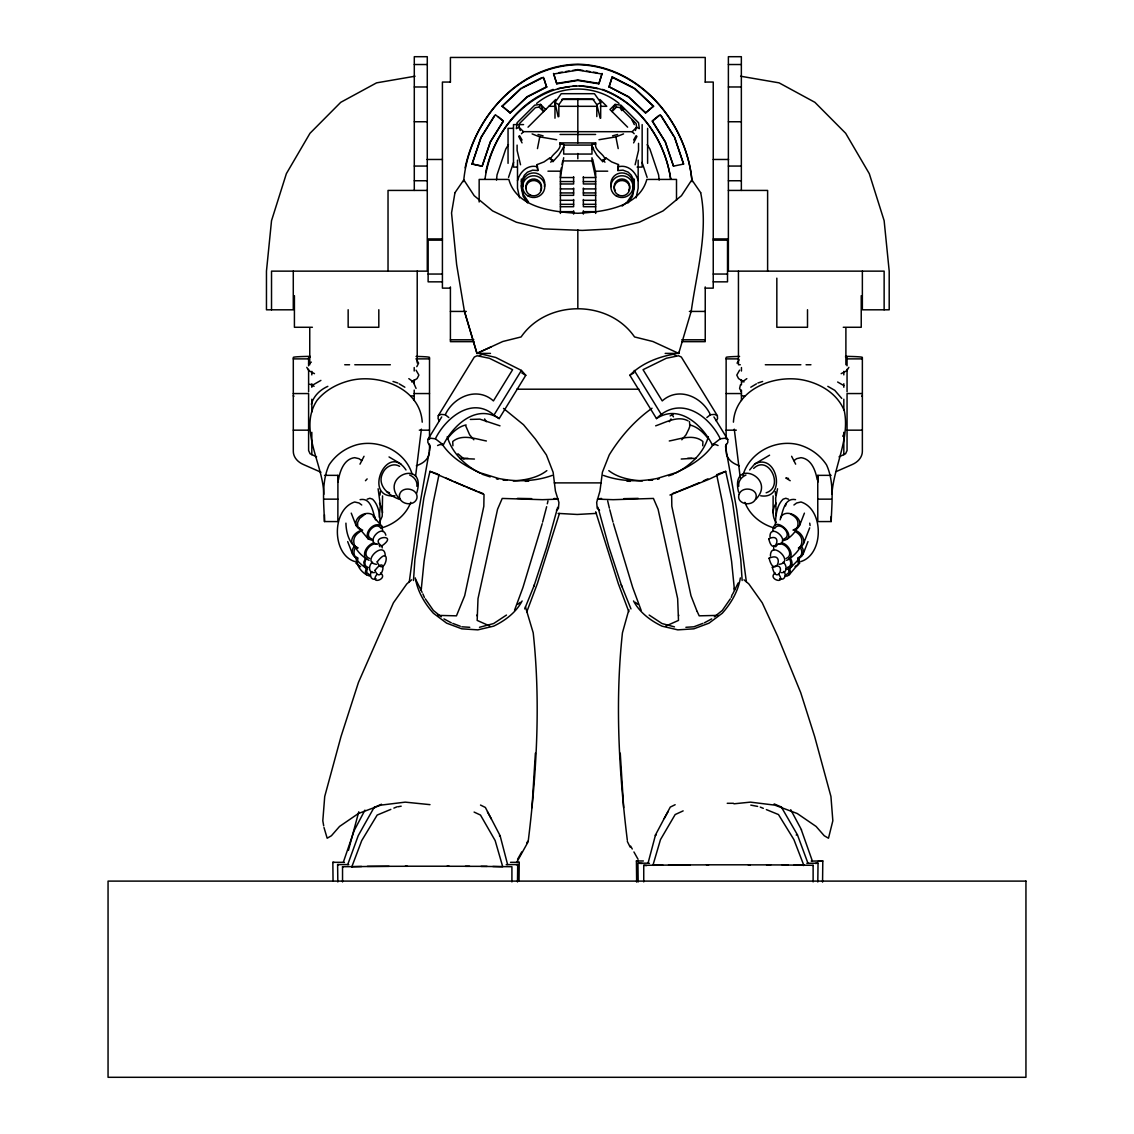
<?xml version="1.0" encoding="UTF-8"?>
<svg xmlns="http://www.w3.org/2000/svg" width="1134" height="1134" viewBox="0 0 1134 1134"><rect width="100%" height="100%" fill="white"/><g stroke="black" fill="none" stroke-linecap="round" stroke-linejoin="round"><path stroke-width="1.5" d="M324.522 475.344L337.904 475.359L337.904 499.158L337.847 521.583L324.48 521.555C323.856 502.929 321.177 482.233 329.115 464.897C335.593 454.989 345.53 447.973 356.884 444.755C379.21 439.042 405.178 451.417 412.11 473.955M337.889 482.262L337.904 475.359M517.501 881.94L517.714 864.562L507.224 864.618A635.295 4.366 0 0 1 506.189 864.703M519.018 880.877L519.23 862.322L510.513 862.322M817.798 881.969L818.039 863.187L806.841 863.3M822.561 882.096L822.802 860.975L811.221 861.075M535.39 753.132L531.974 807.663M441.721 416.943L427.901 439.425L427.844 442.43L430.14 446.215M416.887 486.316C417.709 481.355 414.123 476.819 409.686 475.033M665.856 626.039L678.486 620.411L677.65 598.624L658.089 509.223L653.425 498.436L613.168 499.683L597.405 499.144M702.726 445.79L702.91 441.523C693.498 433.613 679.918 439.028 669.273 440.97M775.287 525.496C775.769 516.466 776.195 505.92 783.084 499.187L785.805 498.265L788.513 499.201M604.805 158.136L605.627 157.725L611.609 161.893L618.469 164.572L617.832 170.539L623.005 170.157L628.193 172.17L631.255 175.146L634.289 181.298M560.04 144.216C561.656 151.46 545.539 156.903 552.967 161.581L558.821 155.145L563.754 146.74L563.683 148.015L563.683 144.216L560.04 144.216L559.941 142.955M413.499 580.523L414.888 559.53L423.889 497.826L429.956 471.361L437.696 474.055M438.277 415.696L441.041 414.406L445.265 414.732C453.572 396.73 477.131 386.269 493.432 400.912L512.611 369.698L489.349 358.259L477.074 355.764L474.31 357.054L438.277 415.696L438.078 418.602L439.382 420.983M489.789 626.039L477.173 620.411L478.009 598.624L497.571 509.223L502.22 498.436L542.477 499.683L558.254 499.144M421.338 588.107L421.182 590.162L424.045 561.358L433.202 502.688L439.028 474.536M409.289 581.799L418.914 509.818L430.098 446.768M380.018 495.09L380.358 491.561M382.555 495.884L382.201 516.324L379.493 522.434M776.152 522.434C772.126 516.849 772.141 508.755 776.195 503.184M382.81 531.562L381.86 526.219L373.185 516.367M385.22 556.114C385.376 538.962 360.059 562.351 376.516 564.321M463.636 181.61C468.583 122.77 516.183 65.956 577.83 64.695C639.505 65.956 687.119 122.826 692.024 181.681C687.176 122.713 639.675 65.489 577.83 64.184C520.52 65.29 476.478 114.364 465.096 167.86M484.969 179.115C490.554 140.361 515.531 103.265 553.137 89.402M496.494 180.065L497.046 174.863L505.75 149.05L508.471 144.67M599.546 510.229L597.207 508.358L596.682 502.39L599.957 491.05L602.423 472.155L609.241 454.918C620.411 436.774 634.7 420.516 652.022 408.24M415.583 476.195L421.38 429.148M831.123 475.344L817.756 475.359L817.756 499.158L817.798 521.583L831.179 521.555C831.789 502.929 834.482 482.233 826.544 464.897C820.066 454.989 810.115 447.973 798.761 444.755C775.784 438.815 749.489 452.197 742.898 475.444M740.36 577.915C738.206 591.197 731.161 603.26 722.287 613.225L709.005 623.161L693.838 628.831L677.82 629.866L662.029 626.166C650.505 620.624 639.562 612.431 633.523 600.949M345.927 523.143C346.083 531.704 348.946 543.895 357.281 547.991M379.224 517.189L380.358 505.197L378.118 488.754M454.961 192.695L451.545 212.979L456.633 264.534L464.444 311.425L476.96 353.411L490.469 353.397M733.414 422.174C735.442 388.622 775.316 373.851 804.346 380.259C821.257 384.015 837.757 394.136 844.306 410.848C850.061 438.872 833.802 466.542 831.874 494.367M780.121 519.84C782.786 512.44 784.218 497.358 795.544 499.64M785.55 505.892L785.905 503.865M796.989 528.685C807.507 519.755 785.848 506.189 780.476 517.813M798.379 547.991C809.166 544.646 801.851 530.301 792.978 530.06M798.492 558.056C804.261 556.794 804.842 549.125 800.661 545.709M773.771 545.879L773.643 550.203M678.685 615.776L678.628 614.968M691.216 311.425C696.559 272.33 708.594 232.045 700.684 192.695M537.459 148.597L539.77 136.888L532.115 133.911M561.387 167.747L560.394 172.722L560.394 213.433M562.039 164.416L562.691 161.099M563.683 157.725L560.394 177.542L573.634 177.542M634.289 185.622L632.46 194.155L627.173 202.036L622.155 206.062M636.103 197.84L638.159 188.216L638.159 160.149M547.311 503.808L547.977 500.916M338.442 479.767C340.03 470.752 344.155 458.901 354.673 457.668L359.024 458.675L361.732 460.645M557.659 507.337L546.786 546.886L534.057 585.768L524.673 608.93M635.125 164.77L638.541 150.368L638.541 143.352M740.459 384.795L739.595 388.423L741.267 391.684M542.619 522.122L546.659 506.7M638.173 881.969L637.932 863.187L648.038 863.187L655.537 834.837L670.279 807.082L675.141 804.715M348.422 850.415L358.769 811.802M542.222 523.681L522.958 587.469L514.538 610.234M533.675 586.717L534.383 584.79M655.367 835.503L655.551 834.837A622.623 4.21 0 0 0 656.232 834.922M628.888 609.709L622.438 632.829C614.94 701.903 618.895 771.418 627.315 840.209M559.445 513.461L537.36 583.613L526.814 611.765M777.541 488.754L775.656 498.138L776.166 515.545M665.176 353.397L678.699 353.397L691.23 311.141M598.851 83.831L602.083 73.526L598.851 83.831L577.83 80.443L556.794 83.831L553.576 73.526L556.794 83.831M634.601 88.239L653.538 106.114L645.529 112.989L628.633 97.099L609.015 86.723L612.247 76.843L633.112 87.488M609.015 87.148L612.247 76.843M617.832 170.539L618.469 164.572M517.501 180.689C519.145 174.523 523.483 168.711 529.791 166.84A13.58 13.339 0 0 1 537.19 166.769L537.828 170.539L532.64 170.157L527.452 172.17L524.39 175.146L521.371 181.298M708.381 436.661C703.647 453.076 690.195 465.904 675.127 473.332M472.07 164.061L481.014 137.597L495.345 114.704L503.354 121.225L490.356 142.005L482.148 166.259L472.07 164.061L481.014 137.37L494.452 115.81M485.678 172.481C495.983 120.147 546.701 71.924 602.523 89.827C640.015 103.591 665.063 140.474 670.69 179.115C665.091 140.361 640.115 103.265 602.523 89.402M508.528 177.386L513.574 162.403M333.056 880.877L332.843 862.322L343.304 862.322L354.162 830.598L364.935 810.144M678.685 353.397L679.124 352.135M357.862 558.878C354.659 565.582 364.383 575.689 370.605 576.086M366.211 568.361L365.389 571.89L366.395 574.725M367.147 568.418L366.693 572.542L369.358 574.669M429.956 471.361L484.02 494.523L483.821 506.274L464.685 595.719L456.463 615.833L437.596 615.379M337.833 881.94L337.606 864.562L347.727 864.562L358.202 835.715L364.808 823.879L374.121 807.451L381.478 804.233M635.409 130.495L636.613 127.249L636.117 123.507L620.213 107.602L616.471 107.12L612.02 111.571L615.082 104.413L620.95 105.164L638.555 122.77L639.307 128.638L636.613 127.249L632.148 131.7L523.525 131.672L521.47 133.727M359.988 464.16L364.028 456.279M416.617 493.347C427.688 457.626 377.438 476.152 400.061 499.484C388.934 495.997 376.006 485.097 383.051 472.467C385.858 466.542 393.597 462.53 399.607 466.343M799.583 525.538L804.417 513.135M803.595 543.455L809.69 527.834M803.156 554.002L807.989 541.598M311.34 404.314C313.594 395.964 320.086 389.784 327.839 386.34M410.749 502.334C406.1 514.921 394.575 524.064 381.917 527.834M356.742 557.772L355.934 563.187L359.932 566.66M522.122 600.949C516.083 612.431 505.154 620.624 493.63 626.166L477.839 629.866L461.807 628.831L446.64 623.161L433.372 613.225C424.485 603.26 417.454 591.197 415.299 577.915M732.762 593.918L738.177 583.004M528.345 841.428L516.863 862.053M563.683 147.76L563.683 154.054L591.976 154.054L591.976 144.216L595.619 144.216C593.989 151.46 610.12 156.903 602.678 161.581L596.838 155.145L591.891 146.74L591.976 147.76M520.251 130.495L519.046 127.249L519.528 123.507L535.432 107.602L539.174 107.12L540.578 104.413L545.681 109.516M416.802 366.665L418.602 363.178L416.603 359.818M633.608 142.884L636.911 136.463L636.146 135.683L633.608 140.035M842.746 436.25L844.348 433.259M454.961 192.709L463.806 179.881L474.196 195.7L492.61 210.91L516.381 222.236L543.895 228.898L582.38 230.415L611.765 228.898L639.278 222.236L663.05 210.91L681.449 195.7L691.839 179.852L700.684 192.709M731.26 597.462L732.153 594.613M716.263 420.983L717.567 418.602L717.368 415.696L681.336 357.054L678.586 355.764L666.31 358.259L643.035 369.698L662.228 400.912C678.515 386.269 702.074 396.73 710.38 414.732L714.618 414.406L717.368 415.696M517.586 859.303L521.725 851.96M526.686 843.143L528.345 840.209C536.751 771.418 540.705 701.903 533.207 632.829L525.439 606.86M664.24 818.479L668.224 811.391M774.65 528.515C779.653 519.939 793.545 535.489 783.906 538.962M775.67 546.786L777.626 544.476M782.446 540.606C801.114 538.593 772.58 511.944 772.849 531.562M787.365 539.019C797.145 532.087 803.878 520.364 790.54 514.099M786.571 560.338C795.728 557.588 789.349 544.873 782.545 543.044M789.916 558.552C798.775 551.748 808.485 539.756 795.77 531.818M786.004 569.07C792.439 570.218 793.658 561.684 789.916 557.999M785.054 576.086C789.434 577.022 791.589 571.649 789.434 568.361M790.937 567.482C795.458 561.996 806.359 554.88 799.668 546.914M789.264 574.725L798.336 563.967L797.783 558.878M669.386 421.692L671.016 418.942M355.977 546.914C349.329 555.589 360.924 565.03 367.699 569.07M365.743 557.999L363.773 562.138L364.723 567.482M366.594 558.452C364.269 561.061 363.872 566.702 368.181 567.425M371.924 571.465C368.55 574.598 371.272 581.161 376.049 578.751M737.043 363.178L739.056 359.818M848.87 367.331L846.857 370.676L841.173 373.653M725.505 446.215L727.801 442.43L727.744 439.425L713.938 416.943M521.413 370.421L525.779 375.283L499.173 418.588L493.956 415.101L521.413 370.421L495.742 357.465L482.375 354.29L479.484 355.495M739.595 370.166L736.788 375.099L738.546 378.572L743.989 381.945M498.024 116.561L503.354 120.927L490.356 141.778L482.148 166.131L472.07 163.92M749.659 469.958L754.705 464.004L769.589 455.188M427.901 439.425L430.807 438.234L435.371 438.787C445.591 418.035 472.084 396.007 493.956 415.101M437.582 445.534L440.006 444.542L443.295 444.939C453.231 425.179 476.436 403.477 499.173 418.588M730.339 598.851L722.287 610.446L714.335 616.853M603.104 159.625L602.678 161.581M628.052 202.915L632.46 196.352L634.289 187.819L634.289 179.101M558.849 116.561L558.849 104.697L562.833 99.112L592.827 99.112L596.81 104.697L600.24 118.262M713.612 443.947C704.682 457.526 690.266 466.216 675.708 472.736L657.139 478.449C639.278 482.021 620.624 481.624 603.416 475.401M447.561 438.518C452.268 432.423 458.363 426.554 466.102 424.924M354.999 545.709C350.817 549.125 351.398 556.794 357.167 558.056M681.817 439.779L685.999 434.832L688.948 428.794L689.94 425.874L689.415 421.522M372.491 562.195C368.507 564.817 368.054 573.478 374.348 572.627M376.857 574.371C368.89 585.357 388.934 579.02 380.471 572.968M718.063 445.534L715.639 444.542L712.35 444.939C702.414 425.179 679.223 403.477 656.487 418.588L629.866 375.283C641.05 363.745 657.592 357.054 673.27 354.29L676.176 355.495M365.46 480.717L367.147 478.902M528.033 127.178L555.759 99.438M543.951 78.501L546.645 87.148L527.027 97.099L510.13 112.989L502.121 106.114L521.045 88.239M510.13 112.989L527.027 96.716L546.645 86.723M502.121 106.468L521.045 88.665L543.413 77.31L546.645 87.148M753.642 468.441C768.526 453.954 784.643 487.096 766.145 492.78M755.584 499.484C777.825 477.513 729.8 457.073 738.588 492.184M411.642 579.814L406.78 583.953L393.413 602.806L358.443 682.441L341.008 736.547L324.721 796.493L322.807 820.775L323.7 825.85M550.685 162.148L552.896 160.319M645.529 112.989L653.538 106.114M658.967 115.47L652.305 120.927L665.304 141.778L673.511 166.131L683.589 164.061L674.645 137.37M517.714 604.379L520.293 602.296M797.117 527.934L794.14 529.535M799.385 547.311L800.845 546.134M800.689 556.397L797.698 557.985M797.613 565.242L795.062 566.603M706.851 417.553L710.38 414.732M359.889 531.818C345.813 540.365 359.095 555.249 369.074 560.338M803.467 865.497A844.787 5.713 0 0 0 803.85 865.398L793.913 839.614L778.477 814.552L766.343 809.591M712.35 444.939L720.274 438.787L724.853 438.234L727.744 439.425M711.67 618.895L704.342 622.835M546.857 470.624C537.431 477.981 524.999 480.136 513.319 480.972M506.487 615.053L493.63 623.544L479.498 627.286M793.928 460.645L796.635 458.675L800.987 457.668C811.505 458.901 815.615 470.752 817.217 479.767M793.928 504.984L796.635 503L800.987 501.993C824.078 509.308 824.049 554.313 800.916 561.543M742.472 381.789L746.824 378.643M556.44 510.229L558.41 508.556L558.934 502.546L555.419 491.05L553.123 472.268L546.39 454.918L535.446 439.142L523.539 424.754L503.524 408.424M656.487 418.588C679.535 395.213 708.325 414.42 720.274 438.787M536.623 103.435C559.771 84.242 595.889 84.242 619.036 103.435M308.59 363.83L311.326 362.129M411.67 381.945L417.114 378.572L418.871 375.099L416.05 370.166M414.208 395.667L410.99 396.106M629.866 375.283L633.863 372.902M750.793 387.218L756.449 383.845M839.032 456.874L845.581 453.742L847.055 450.524L847.055 393.555L862.364 393.555M554.98 118.205L554.98 102.443L561.231 93.697L594.429 93.697L600.68 102.443L596.81 104.697L596.81 116.561M311.893 385.546L320.894 380.4M745.959 475.033C741.537 476.819 737.936 481.355 738.758 486.316M365.12 514.099L359.549 518.465L357.579 522.604L357.692 526.445L368.281 539.019L373.214 540.606M373.114 543.044C367.487 545.312 362.001 552.669 365.729 558.552M742.146 580.523L740.757 559.53L732.607 502.66L725.689 471.361L709.062 479.257L669.953 495.048M522.547 87.488L541.924 77.608M670.137 415.894L673.015 414.463M476.847 353.439L502.773 341.504L521.116 336.94C546.957 299.39 608.703 299.39 634.544 336.94L652.886 341.504L678.798 353.439M491.192 346.848L476.96 353.397L464.43 311.141M683.15 810.881L675.155 814.552L660.484 839.614L652.929 865.299L662.823 865.072M703.363 480.901L707.914 478.832M416.306 465.876L419.509 464.472A20.015 15.224 0 0 0 429.446 452.608M754.705 464.004C777.598 451.998 786.684 500.25 760.673 495.785M836.325 471.503L852.357 464.472A20.015 15.224 0 0 0 862.364 451.289L862.364 357.423A20.015 1.049 0 0 0 852.357 356.515L845.482 356.317M795.728 566.66L799.711 563.187L798.917 557.772M697.141 611.424L699.196 615.833L718.049 615.379M655.665 425.831C665.615 422.472 677.707 415.327 688.054 420.827M699.012 482.8L690.351 486.472M390.833 809.378L377.168 815.062L361.732 840.577L351.809 866.815M393.867 808.117L396.9 806.855M678.883 491.093L688.707 487.124M598.993 139.723L615.875 136.888L623.544 133.911M672.66 493.517L677.253 491.745M702.839 623.402L693.838 626.804L685.886 627.3M717.964 474.055L725.689 471.361M367.147 499.201L369.854 498.265L372.576 499.187C379.451 505.92 379.89 516.466 380.358 525.496M657.649 479.313L659.237 478.789M668.649 475.855L673.709 474.168M757.866 383.008L762.629 381.463M786.032 558.481C794.679 555.376 786.287 542.619 779.143 543.994M787.478 567.425C791.773 566.702 791.376 561.061 789.066 558.452M775.188 572.968C766.712 579.02 786.769 585.357 778.803 574.371M786.301 574.669L788.952 572.542L788.513 568.418M537.828 170.539L537.19 164.572L544.051 161.893L550.033 157.725L550.033 159.058M470.327 419.438L479.838 419.141L499.995 425.831M362.667 530.06C356.657 531.137 350.208 536.85 352.05 543.455M381.747 545.95C400.104 533.164 367.898 536.524 381.747 545.95L382.243 547.92M612.573 135.839L617.647 134.492M552.23 475.401C535.021 481.624 516.367 482.021 498.506 478.449L479.951 472.736C465.379 466.216 450.963 457.526 442.033 443.947M781.397 807.11L797.443 834.837L807.932 863.187M394.972 495.785C362.129 499.187 386.566 440.842 405.986 469.958M398.02 806.77L401.181 806.175M415.03 76.219L376.573 82.853L340.739 102.329L309.979 133.302L286.363 173.672L271.522 220.691L266.462 271.139L266.462 309.809L293.281 309.809L293.281 271.139M558.764 72.689L562.237 72.122M565.696 71.57L569.169 71.003M572.627 70.45L577.83 69.599L583.018 70.45M553.576 74.008L577.83 70.095L602.083 74.008M556.794 83.406L577.83 79.99L598.851 83.406M558.07 88.608L569.594 86.737M572.883 86.212L576.185 85.674M597.987 507.337L608.859 546.886L621.262 584.79L630.972 608.93M797.443 834.837L797.287 834.865A1507.129 10.178 0 0 1 796.181 834.993M649.428 480.334L652.716 479.923M517.714 864.562L517.26 864.618A651.795 4.479 0 0 1 516.211 864.703M681.222 459.043L691.953 458.363M801.327 829.833L812.341 860.975M818.039 863.187L816.877 863.314A1554.147 10.504 0 0 1 815.346 863.456M648.846 480.263L652.007 479.937M598.809 498.747L601.573 498.464M733.925 803.808L750.424 802.135L774.848 805.14L797.245 813.517L816.111 826.459L824.234 835.744L828.486 838.224L832.838 820.775L830.939 796.493L814.651 736.547L800.717 692.661L777.64 636.174L762.232 602.806L748.865 583.953L744.003 579.814M519.23 862.322L518.762 862.364A381.463 2.622 0 0 1 517.671 862.435M822.802 860.975L821.611 861.075A898.652 6.067 0 0 1 818.138 861.301M360.116 499.64C371.428 497.358 372.859 512.44 375.538 519.84M310.078 357.267L308.604 357.479L308.604 365.814M596.399 513.39L577.234 514.467L558.07 513.39M342.539 881.912L342.539 866.716L389.075 866.333M643.743 881.883L643.743 865.299L690.28 864.916M525.354 481.326L528.657 481.213M638.201 498.379L623.983 498.648M310.163 356.317L303.302 356.515A20.015 1.049 0 0 0 293.295 357.423L293.295 451.289A20.015 15.224 0 0 0 303.302 464.472L320.936 472.212M739.581 356.416L736.136 356.515A20.015 1.049 0 0 0 726.129 357.423L726.129 437.214M361.618 866.489L351.696 866.716A844.787 5.812 0 0 0 352.178 866.915M459.88 458.434L474.437 459.043M463.707 458.363L467.973 458.32M367.345 866.348L407.432 866.277M668.536 864.944L708.637 864.873M727.234 803.297L733.471 803.297M817.756 499.158L831.123 499.144M414.293 64.525L427.277 64.525M728.382 64.525L741.352 64.525M450.411 82.059L442.416 82.059L442.416 288.135L450.411 288.135M705.235 82.059L713.243 82.059L713.243 288.135L705.235 288.135M414.293 86.978L427.277 86.978M728.382 86.978L741.352 86.978M561.656 99.438L594.003 99.438M548.884 106.312L555.263 106.312M560.04 106.312L595.619 106.312M600.396 106.312L606.761 106.312L599.886 99.438M414.293 121.749L427.277 121.749M728.382 121.749L741.352 121.749M523.568 124.598L513.489 124.598L513.489 167.095L516.849 167.095M513.489 128.355L508.046 128.355L508.046 163.339M560.04 134.464L595.619 134.464M559.983 142.884L595.719 142.955M563.683 145.081L591.976 145.081M427.036 159.469L442.416 159.469M713.243 159.469L728.609 159.469M563.683 160.929L591.976 160.929L595.662 177.542L583.358 177.542M414.293 166.06L427.277 166.06M728.382 166.06L741.352 166.06M637.124 167.095L642.156 167.095L642.156 124.598M547.949 171.177L560.04 171.177M595.619 171.177L607.711 171.177M414.293 180.745L427.277 180.745M728.382 180.745L741.352 180.745M560.394 181.568L573.634 181.568M583.358 181.568L595.662 181.568M560.394 183.977L573.634 183.977L573.634 176.748M595.662 183.977L583.358 183.977L583.358 176.748M560.394 188.91L573.634 188.91M583.358 188.91L595.662 188.91M427.277 190.427L388.026 190.427L388.026 271.139M728.382 190.427L767.619 190.427L767.619 271.139M560.394 192.936L573.634 192.936M583.358 192.936L595.662 192.936M560.394 195.346L573.634 195.346L573.634 188.116M595.662 195.346L583.358 195.346L583.358 188.116M560.394 200.293L573.634 200.293M583.358 200.293L595.662 200.293M560.394 204.318L573.634 204.318M583.358 204.318L595.662 204.318M560.394 206.714L573.634 206.714L573.634 199.485M595.662 206.714L583.358 206.714L583.358 199.485M560.394 211.661L573.634 211.661M583.358 211.661L595.662 211.661M442.416 238.934L428.128 238.934L428.128 281.842L442.416 281.842M713.243 238.934L727.518 238.934L727.518 281.842L713.243 281.842M428.128 240.153L442.416 240.153M713.243 240.153L727.518 240.153M428.128 274.045L442.416 274.045M713.243 274.045L727.518 274.045M450.411 311.425L466.287 311.425M689.373 311.425L705.235 311.425M312.403 327.272L294.415 327.272L294.415 295.69M843.257 327.272L861.23 327.272L861.23 295.69M450.411 339.789L473.856 339.789M681.789 339.789L705.235 339.789M473.856 341.66L450.411 341.66L450.411 286.93M681.789 341.66L705.235 341.66L705.235 286.93M293.295 358.883L308.604 358.883M415.909 358.883L429.517 358.883M726.129 358.883L738.036 358.883M847.055 358.883L862.364 358.883M344.722 364.751L349.584 364.751M354.786 364.751L390.351 364.751M740.275 364.751L738.447 364.751L738.447 271.139M765.308 364.751L800.859 364.751M806.076 364.751L810.938 364.751M516.721 389.203L638.924 389.203M293.295 393.555L308.604 393.555L308.604 450.524L310.078 453.742L316.613 456.874M414.208 393.555L429.517 393.555M726.129 393.555L741.438 393.555M293.295 430.169L308.604 430.169M419.311 430.169L429.517 430.169M726.129 430.169L736.335 430.169M847.055 430.169L862.364 430.169M554.285 482.886L601.048 482.886M376.502 543.994C369.372 542.619 360.981 555.376 369.613 558.481M377.906 544.178C364.524 543.2 382.555 522.604 385.858 535.205M636.656 882.096L636.415 860.975L643.389 860.975M706.51 864.803L750.339 864.803M405.306 866.22L449.149 866.22M324.522 499.144L337.904 499.158M777.74 544.178C792.439 542.421 769.83 521.527 769.972 536.85M779.143 564.321C795.586 562.351 770.284 538.962 770.44 556.114M781.312 572.627C787.606 573.478 787.152 564.817 783.169 562.195M748.227 864.873L770.766 864.859M447.023 866.277L469.575 866.277M766.584 864.916L788.314 864.944M465.379 866.333L487.11 866.348M782.205 864.987L813.121 865.299L813.121 881.883M481 866.404L511.916 866.716L511.916 881.912M531.662 498.648L517.444 498.379M687.686 458.32L695.766 458.434M794.027 865.072L803.963 865.299M492.822 866.489L502.716 866.716L495.161 840.577L480.49 815.062L474.097 812.072M416.079 356.416L419.509 356.515A20.015 1.049 0 0 1 429.517 357.423L429.517 438.971M627.003 481.213L630.291 481.326M476.975 615.776L477.017 614.968M469.759 627.3L461.807 626.804M744.669 396.106L741.438 395.667M845.581 357.267L847.055 357.479L847.055 365.814M636.415 860.975L636.897 861.018A381.463 2.58 0 0 0 637.974 861.089M343.304 862.322L344.438 862.421M332.843 862.322L334.048 862.421M503.638 479.937L506.799 480.263M554.072 498.464L556.837 498.747M429.984 804.644L405.221 802.135L380.811 805.14L358.401 813.517L339.534 826.459L331.411 835.744L327.173 838.224L323.998 827.536M643.743 865.299L646.635 865.611M648.038 863.187L648.435 863.229A635.295 4.295 0 0 0 649.456 863.314M637.932 863.187L638.385 863.229A651.795 4.408 0 0 0 642.326 863.498M347.727 864.562L348.804 864.689M337.606 864.562L338.768 864.703M502.929 479.923L506.218 480.334M642.34 480.972C630.646 480.136 618.228 477.981 608.788 470.624M586.491 71.003L589.949 71.57M593.422 72.122L596.881 72.689M579.474 85.674L597.575 88.608M539.77 136.888L556.652 139.723M740.615 76.219L779.072 82.853L814.907 102.329L845.681 133.302L869.296 173.672L884.137 220.691L889.198 271.139L889.198 309.809L862.364 309.809L862.364 271.139M788.513 478.435L785.805 477.967L790.2 480.717M750.793 805.126L757.625 806.402M354.744 561.543C331.61 554.313 331.567 509.308 354.673 501.993L359.024 503L361.732 504.984M374.121 807.451L374.263 807.493A1452.867 9.993 0 0 0 374.929 807.606M674.475 626.875L662.029 623.544L649.158 615.053M537.998 134.492L543.087 135.839M486.387 440.97C475.741 439.028 462.148 433.613 452.735 441.523L452.92 445.79M779.597 578.751C784.388 581.161 787.109 574.598 783.736 571.465M689.543 424.924C697.297 426.554 703.392 432.423 708.084 438.518M481.936 474.168L490.2 476.904M393.016 381.463L397.793 383.008M361.519 529.535L358.528 527.934M371.754 538.962C362.115 535.489 375.992 519.939 381.01 528.515M358.146 547.92L354.814 546.134M357.947 557.985L354.956 556.397M360.598 566.603L358.046 565.242M496.423 478.789L497.996 479.313M452.806 623.402L460.305 626.237M478.406 491.745L482.985 493.517M773.728 527.834C761.07 524.064 749.56 514.921 744.91 502.334M466.939 487.124L476.762 491.093M451.304 622.835L443.975 618.895M760.276 807.11L763.31 808.344M465.309 486.472L453.813 481.596M774.168 803.921L781.539 807.082M739.34 465.876L736.136 464.472A20.015 15.224 0 0 1 726.199 452.608M386.68 491.546L389.515 492.78M446.215 478.137L452.282 480.901M309.865 384.185L314.09 386.283M480.504 805.055L485.366 807.451L500.108 835.715L507.607 864.562M612.247 77.31L634.601 88.665L653.538 106.468M609.015 86.723L628.633 96.716L645.529 112.663M314.472 373.653L308.788 370.676L306.79 367.331M827.82 386.34L834.766 390.337L841.782 398.445M837.643 382.016L843.767 385.546M558.849 104.697L554.98 102.443L558.141 116.774M389.033 456.945L400.94 464.004M521.782 372.902L525.779 375.283M399.211 383.845L404.852 387.218M480.532 473.332C465.45 465.904 451.998 453.076 447.264 436.661M408.821 378.643L413.187 381.789L416.05 388.423M435.371 438.787L443.295 444.939M445.265 414.732L448.809 417.553M381.86 526.219C374.971 520.605 363.702 531.789 368.281 539.019M441.31 616.853L433.372 610.446L425.307 598.851M635.366 602.296L637.932 604.379M502.121 106.114L510.13 112.663M602.749 160.319L604.975 162.148M457.881 453.742L463.919 458.93M358.67 528.685L356.076 525.538L351.242 513.135M627.626 127.178L609.979 109.516L615.082 104.413L616.471 107.12M632.12 131.672L634.189 133.727M539.174 107.12L543.625 111.571L540.578 104.413L534.709 105.164L517.104 122.77L516.339 128.638L519.046 127.249L523.497 131.7M422.883 593.918L424.399 597.462M473.828 439.779L469.66 434.832L465.705 425.874M528.487 202.036L523.185 194.155L521.371 185.622M527.608 202.915L523.185 196.352L521.371 187.819L521.371 179.101M552.556 159.625L552.967 161.581M791.617 456.279L795.657 464.16M661.207 115.81L673.752 135.924M647.174 144.67L649.91 149.05L658.599 174.863L659.166 180.065M671.626 413.882L673.454 416.858M634.246 370.421L661.703 415.101M484.629 418.942L486.273 421.692M379.465 503.184L382.186 509.279L382.555 512.809M522.051 140.035L519.514 135.683L518.734 136.463L522.051 142.884M375.184 517.813C370.464 508.358 353.425 515.63 356.076 525.538M379.21 545.44L379.975 546.786M630.617 846.077L632.276 849.012M633.934 851.96L638.059 859.303M487.422 811.845L491.405 819.06M790.724 809.719L801.497 829.819M592.458 146.513L593.592 148.724M627.315 841.428L630.15 847.084M415.923 579.885L422.117 592.359M620.213 107.602L621.716 110.608M621.971 586.717L621.262 584.79M628.846 611.765L618.299 583.613L595.704 511.788M641.107 610.234L632.687 587.469L613.437 523.681M347.67 541.598L352.504 554.002M696.928 610.999L690.975 595.719L671.824 506.274L671.64 494.523M683.589 164.061L674.645 137.597L660.3 114.704L652.305 121.225L665.304 142.005L673.511 166.259M642.071 162.403L647.117 177.386M638.159 180.689C636.514 174.523 632.162 168.711 625.855 166.84A13.58 13.339 0 0 0 618.469 166.769M500.292 836.396L500.108 835.715A622.623 4.281 0 0 1 499.414 835.801M609.383 508.16L607.682 500.916M609.78 509.719L613.026 522.122M520.534 164.77L517.104 150.368L517.104 145.109M716.631 474.536L722.457 502.688L731.6 561.358L734.463 590.162L734.322 588.107M592.713 159.44L595.662 172.722L595.662 213.433M519.556 197.84L517.501 188.216L517.501 160.149M323.785 494.367C323.275 463.834 297.987 429.205 317.01 400.401C325.671 389.77 338.116 383.32 351.313 380.259C380.329 373.851 420.204 388.622 422.231 422.174M615.875 136.888L618.2 148.597M725.547 446.768L736.746 509.818L746.356 581.799M809.733 523.143L810.087 525.552M734.279 429.148L740.289 477.938M775.287 491.561L775.642 495.09M623.672 807.663L620.255 753.132M591.891 146.74L591.976 148.88M537.19 164.572L537.318 166.811M817.756 475.359L817.77 482.262M884.137 309.809L884.137 271.139L728.382 271.139L728.382 56.7L741.352 56.7L741.352 190.427M847.055 369.287L847.055 391.825M845.893 327.655L845.893 364.751M843.824 371.342L843.824 374.886M843.824 383.731L843.824 387.261M843.824 399.225L843.824 410.352M843.824 432.309L843.824 454.762M831.179 516.466L831.179 521.555M807.507 309.738L807.507 327.272L776.833 327.272L776.833 278.156M773.104 495.884L773.104 512.809M741.438 367.544L741.438 371.016M741.438 379.677L741.438 384.88M741.438 390.082L741.438 400.458M726.129 444.244L726.129 451.289M705.235 82.272L705.235 57.451L450.411 57.451L450.411 82.272M676.502 200.264L676.502 179.427L646.819 179.427C639.151 207.692 602.664 212.015 577.83 213.277C552.981 212.015 516.494 207.692 508.84 179.427L479.158 179.427L479.158 201.994M647.613 128.355L647.613 163.339M605.627 157.725L605.627 159.058M600.68 102.443L600.68 118.205M595.619 142.884L595.619 144.216M591.976 157.725L591.976 160.929M583.358 210.853L583.358 214.071M577.83 99.438L577.83 142.884M577.83 153.487L577.83 158.803M577.83 229.848L577.83 308.079M573.634 210.853L573.634 214.071M429.517 444.244L429.517 451.289M417.213 271.139L417.213 362.979M414.293 190.427L414.293 56.7L427.277 56.7L427.277 271.139L271.522 271.139L271.522 309.809M414.208 367.544L414.208 371.016M414.208 379.677L414.208 383.519M414.208 390.082L414.208 400.458M378.813 309.738L378.813 327.272L348.152 327.272L348.152 309.738M324.48 514.765L324.48 521.555M311.822 371.342L311.822 374.886M311.822 383.731L311.822 387.261M311.822 399.225L311.822 411.996M311.822 432.309L311.822 454.762M309.752 327.655L309.752 364.751M308.604 369.287L308.604 391.825M862.364 395.752A20.284 1.588 0 0 1 861.684 396.163M293.975 396.163A20.284 1.588 0 0 1 293.295 395.752M343.035 866.915A854.228 5.868 0 0 1 342.511 866.716M813.135 865.299A854.228 5.769 0 0 1 812.624 865.497M615.195 190.455A7.796 7.655 0 0 1 621.942 178.988A7.796 7.655 0 0 1 628.69 190.455M611.24 186.628A11.085 10.872 0 0 1 621.942 172.935A11.085 10.872 0 0 1 632.644 186.628M523.001 186.628A11.085 10.872 0 0 1 533.717 172.935A11.085 10.872 0 0 1 544.419 186.628M526.176 188.613A7.796 7.655 0 0 1 534.724 179.044A7.796 7.655 0 0 1 540.464 190.455M620.482 106.185A60.329 51.824 0 0 1 624.026 109.502M631.922 119.892A60.329 51.824 0 0 1 634.289 124.584M399.466 494.906C398.19 504.616 414.846 507.366 416.986 497.911C418.248 488.201 401.592 485.451 399.466 494.906M374.943 570.43C381.733 586.377 388.877 552.315 374.943 570.43M377.183 561.854C384.469 579.715 393.186 541.584 377.183 561.854M768.767 538.721C773.246 558.92 784.544 531.662 768.767 538.721M769.093 558.212C774.72 580.977 786.557 550.415 769.093 558.212M772.339 567.17C776.804 587.384 788.116 560.111 772.339 567.17M739.184 494.055C735.413 504.02 752.253 507.479 755.683 498.762C759.454 488.797 742.614 485.338 739.184 494.055M1025.944 881.104L108.056 881.104L108.056 1077.3L1025.944 1077.3L1025.944 881.104M618.044 194.807A7.796 7.655 0 0 0 629.739 188.187A7.796 7.655 0 0 0 618.044 181.553A7.796 7.655 0 0 0 618.044 194.807M616.4 196.054A11.085 10.872 0 0 0 633.027 186.628A11.085 10.872 0 0 0 616.4 177.216A11.085 10.872 0 0 0 616.4 196.054M529.819 194.807A7.796 7.655 0 0 0 541.513 188.187A7.796 7.655 0 0 0 529.819 181.553A7.796 7.655 0 0 0 529.819 194.807M528.175 196.054A11.085 10.872 0 0 0 544.788 186.628A11.085 10.872 0 0 0 528.175 177.216A11.085 10.872 0 0 0 528.175 196.054"/></g></svg>
